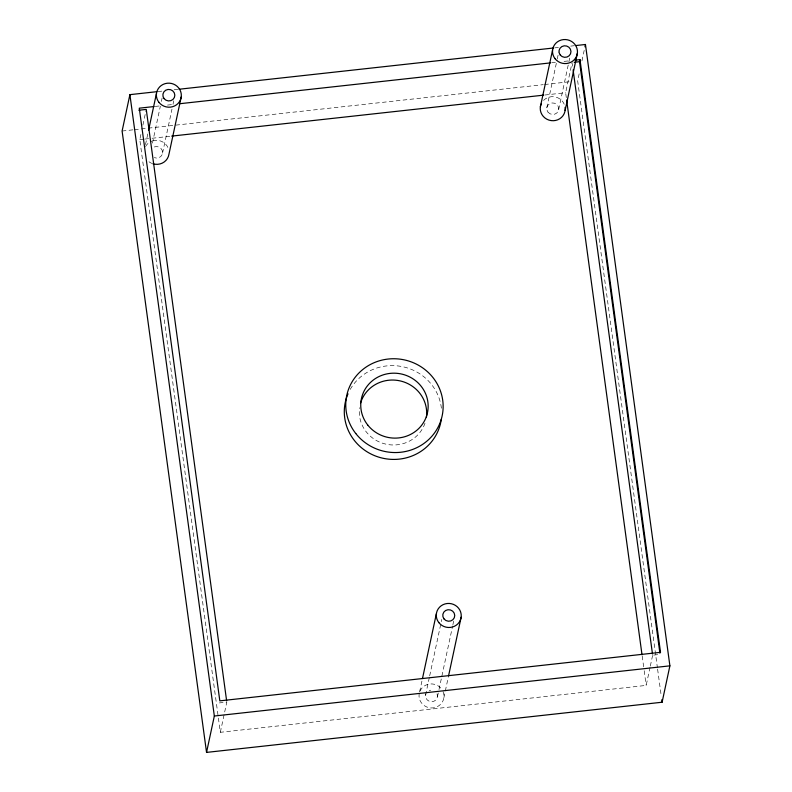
<?xml version="1.0" encoding="UTF-8"?>
<svg xmlns="http://www.w3.org/2000/svg" width="792" height="792" viewBox="0 0 792 792"><rect width="100%" height="100%" fill="white"/><g stroke="black" fill="none" stroke-linecap="round" stroke-linejoin="round"><path stroke-width="0.59" stroke-dasharray="3.96 2.97" d="M650.064 667.28L646.173 685.407L220.334 732.303L139.788 139.62L141.085 133.581M142.897 125.126L146.005 110.623M145.49 144.599L147.787 133.878M152.44 143.134L160.35 106.227M161.37 101.465L162.142 97.901M162.538 153.173L171.983 109.128M173.002 104.366L173.765 100.792M220.334 732.303L226.809 702.098L219.374 702.92M419.641 691.772L422.215 679.764M546.787 107.841L556.994 60.222M557.251 59.034L558.786 51.886M425.561 695.099L429.422 677.081M429.68 675.873L441.788 619.413M558.667 109.553L568.626 63.112M568.884 61.924L569.903 57.163M566.3 97.624L565.637 92.723L572.111 62.518M437.441 696.802L438.728 690.792M438.986 689.594L452.638 625.928M452.895 624.73L453.668 621.116M443.876 697.722L448.252 677.308M579.17 73.824L577.665 80.863L657.439 667.913M581.942 60.915L584.199 50.351M650.321 666.072L652.648 655.202M158.143 91.545L161.825 91.139M174.111 89.783L177.794 89.377M554.766 47.867L558.449 47.461M570.725 46.104L574.408 45.698M155.242 106.415L160.152 105.88M167.518 105.069L173.646 104.395M551.747 62.746L555.43 62.34M564.023 61.4L568.933 60.855M122.107 131.036L133.155 129.819M134.383 129.69L543.282 84.655M544.51 84.516L569.062 81.814M139.788 139.62L143.471 139.214M144.698 139.085L150.836 138.402M152.064 138.273L171.696 136.105M544.777 95.02L565.637 92.723M653.717 655.083L660.082 654.38M657.598 669.141L661.261 696.099M572.279 63.746L572.616 66.191M642.183 656.014L644.015 669.487M644.183 670.715L646.173 685.407M350.203 389.426A48.777 46.817 12.1 0 1 403.118 366.805A48.777 46.817 12.1 0 1 441.53 409.632M443.035 691.545A12.504 12.009 12.1 0 1 433.125 707.899A12.504 12.009 12.1 0 1 419.126 694.178M419.968 691.159A12.504 12.009 12.1 0 1 441.411 688.793M437.036 693.832A5.999 5.762 12.1 0 1 431.501 701.722A5.999 5.762 12.1 0 1 425.967 693.653M429.205 690.584A5.999 5.762 12.1 0 1 430.719 690.218M424.997 423.205A33.769 32.413 12.1 0 1 385.466 444.045A33.769 32.413 12.1 0 1 359.568 407.722M543.53 100.426A12.504 12.009 12.1 0 1 564.27 104.287M151.807 163.36A12.504 12.009 12.1 0 1 148.985 161.736M145.52 146.589A12.504 12.009 12.1 0 1 151.816 141.134M152.846 140.798A12.504 12.009 12.1 0 1 168.132 147.916M154.301 146.956A5.999 5.762 12.1 0 1 162.588 152.42A5.999 5.762 12.1 0 1 154.301 157.618M547.975 112.127A5.999 5.762 12.1 0 0 558.261 110.999A5.999 5.762 12.1 0 0 551.955 102.96A5.999 5.762 12.1 0 0 547.975 112.127"/><path stroke-width="1.19" d="M156.915 91.684L129.898 94.654L122.107 131.036L206.544 752.4L662.102 702.227L669.893 665.844L585.456 44.481L575.636 45.57M148.559 130.314L156.47 93.397M181.22 96.951L168.973 154.103A12.504 12.009 12.1 0 1 152.826 163.726M206.544 752.4L214.335 716.018L129.898 94.654M540.352 106.92L552.608 49.777M422.473 678.556L436.372 613.691M565.112 110.474L577.358 53.321M659.914 653.192L579.536 61.697L579.982 59.638L575.071 60.182M448.51 676.101L461.132 617.235M584.961 46.827L585.456 44.481M179.022 89.249L553.539 47.995M154.014 106.554L139.283 108.177L219.82 700.861L660.518 652.321L579.982 59.638M179.784 103.712L550.519 62.885M138.838 110.236L146.263 109.415L226.641 700.91M574.23 62.281L579.536 61.697M171.696 136.105L543.55 95.159M214.335 716.018L669.893 665.844M661.766 699.782L662.102 702.227M573.111 69.874L652.489 654.004M566.636 100.069L642.015 654.796M441.253 419.443A48.777 46.817 12.1 0 1 380.358 457.608A48.777 46.817 12.1 0 1 348.005 393.822M360.598 402.98A33.769 32.413 12.1 0 1 399.891 380.843A33.769 32.413 12.1 0 1 426.403 417.305M565.112 107.336A12.504 12.009 12.1 0 1 551.093 120.592A12.504 12.009 12.1 0 1 541.193 103.901M355.806 433.551A48.777 46.817 12.1 0 0 439.431 424.344A48.777 46.817 12.1 0 0 388.12 359.043A48.777 46.817 12.1 0 0 355.806 433.551M367.696 424.967A33.769 32.413 12.1 0 0 425.591 418.592A33.769 32.413 12.1 0 0 390.07 373.388A33.769 32.413 12.1 0 0 367.696 424.967M158.935 102.336A12.504 12.009 12.1 0 0 180.378 99.97A12.504 12.009 12.1 0 0 167.221 83.229A12.504 12.009 12.1 0 0 158.935 102.336M164.093 98.614A5.999 5.762 12.1 0 0 174.379 97.475A5.999 5.762 12.1 0 0 168.062 89.447A5.999 5.762 12.1 0 0 164.093 98.614M555.073 58.707A12.504 12.009 12.1 0 0 576.517 56.341A12.504 12.009 12.1 0 0 563.359 39.6A12.504 12.009 12.1 0 0 555.073 58.707M560.221 54.985A5.999 5.762 12.1 0 0 570.517 53.846A5.999 5.762 12.1 0 0 564.201 45.817A5.999 5.762 12.1 0 0 560.221 54.985M438.847 622.621A12.504 12.009 12.1 0 0 460.291 620.255A12.504 12.009 12.1 0 0 447.133 603.514A12.504 12.009 12.1 0 0 438.847 622.621M443.995 618.899A5.999 5.762 12.1 0 0 454.291 617.76A5.999 5.762 12.1 0 0 447.975 609.731A5.999 5.762 12.1 0 0 443.995 618.899"/></g></svg>
